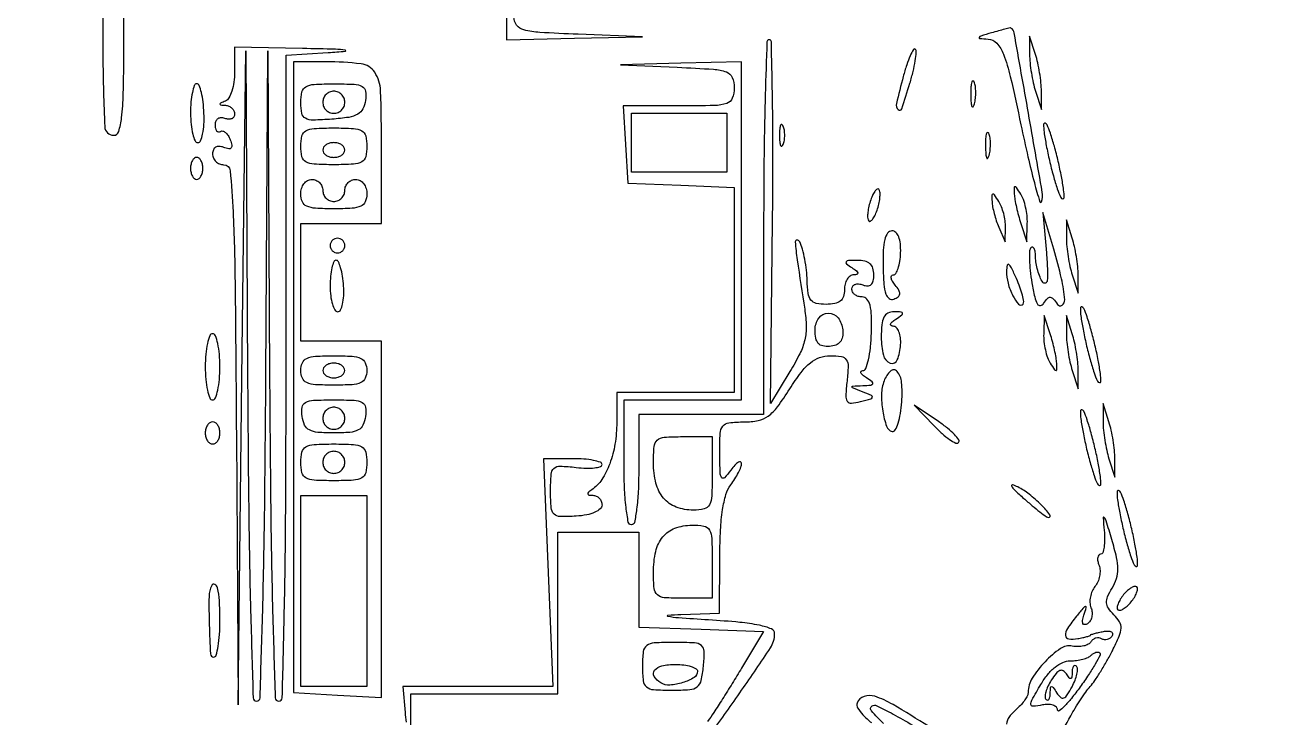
# Model space of a CAD drawing. Extents: x 23 to 255, y 40 to 184.
# Drawn here: x 74.74 to 89.27, y 145.74 to 153.72 of the extents above; entities that cross this region are included whole.
import ezdxf

# ---------------------------------------------------------------- set-up
doc = ezdxf.new("R2010")
doc.units = 0
doc.header["$MEASUREMENT"] = 0

msp = doc.modelspace()

# ---------------------------------------------------------------- linework, layer by layer
for points in [[(207.919475, 175.632891, 0.000007), (191.762556, 175.634099, 0.00002), (173.0434, 175.634494, 0.000013), (151.49745, 175.633531)], [(95.69618, 156.092772, 0.000016), (95.717608, 153.083264, 0.196413)], [(82.642145, 145.567505, 0.004829), (82.992865, 146.060793, 0.00647), (83.324905, 146.550892, 0.146669), (83.3733, 146.712324, 0.307293), (83.33604, 146.767225, 0.043301), (83.197996, 146.808677, 0.027988), (82.971147, 146.842776, 0.007746), (82.6119, 146.870763, -0.002259), (82.266083, 146.893889, -0.031536), (82.142408, 146.910605, -0.86291), (82.143093, 146.924164, -0.015114), (82.29465, 146.934213), (82.7388, 146.9502), (82.741491, 147.60585, -0.012169), (82.750042, 147.906458, -0.025201), (82.774224, 148.140007, -0.031981), (82.812884, 148.314943, -0.091786), (82.868391, 148.42572, 0.022398), (82.915933, 148.4948, 0.023749), (82.956113, 148.566551, 0.024227), (82.984587, 148.631253, 0.091785), (82.9926, 148.674539, 0.344492), (82.980469, 148.690057, 0.206301), (82.956113, 148.686048, 0.065258), (82.916223, 148.652424, 0.02314), (82.868391, 148.59492, -0.026668), (82.794219, 148.507018, -0.486527), (82.762544, 148.509846, -0.138153), (82.745375, 148.565041, -0.004881), (82.741491, 148.79025, -0.013536), (82.745968, 149.018801, -0.155476), (82.776845, 149.102058, -0.203741), (82.84674, 149.140715, -0.025809), (83.022632, 149.1498, 0.05125), (83.183718, 149.166355, 0.106161), (83.298812, 149.21725, 0.076994), (83.40502, 149.322648, 0.017967), (83.547103, 149.5305, -0.019577), (83.677544, 149.720011, -0.061006), (83.784531, 149.831713, -0.088743), (83.890539, 149.890741, -0.082951), (84.013008, 149.9112, -0.037005), (84.141465, 149.90168, -0.211072), (84.197953, 149.86595, -0.157674), (84.218804, 149.792891, -0.018747), (84.206484, 149.622719, 0.01384), (84.192461, 149.45225, 0.158601), (84.209562, 149.388011, 0.276504), (84.256222, 149.365097, 0.043216), (84.361667, 149.383132, 0.006133), (84.481838, 149.416137, 0.281118), (84.498452, 149.434245, 0.353721), (84.488155, 149.453753, 0.008036), (84.38397, 149.496467, -0.002553), (84.271422, 149.541175, -0.323276), (84.263792, 149.553285, -0.380191), (84.273125, 149.562538, -0.002912), (84.3885, 149.568149, 0.012419), (84.480462, 149.574376, 0.264887), (84.502016, 149.589452, 0.356269), (84.49657, 149.611524, 0.017666), (84.4308, 149.6574, -0.02858), (84.38734, 149.689146, -0.103604), (84.366028, 149.715701, -0.327469), (84.368791, 149.73249, -0.192167), (84.3885, 149.740709, 0.311022), (84.422259, 149.76473, 0.030407), (84.452277, 149.865882, 0.030043), (84.475442, 150.002784, 0.018789), (84.486813, 150.165004, 0.013835), (84.487786, 150.370232, 0.05557), (84.471054, 150.49439, 0.115546), (84.435951, 150.562638, 0.219862), (84.381063, 150.588, -0.076858), (84.335424, 150.595057, -0.089749), (84.296692, 150.61551, -0.100766), (84.2708, 150.645936, -0.126728), (84.2616, 150.681651, -0.158089), (84.271858, 150.713285, -0.151946), (84.298877, 150.733488, -0.112257), (84.339948, 150.738311, -0.06502), (84.3885, 150.726606, 0.086117), (84.444598, 150.71555, 0.195231), (84.484319, 150.730629, 0.155809), (84.508057, 150.772747, 0.051069), (84.5154, 150.844455, 0.075835), (84.503922, 150.919697, 0.139165), (84.470241, 150.971182, 0.125386), (84.41164, 151.000615, 0.055756), (84.32505, 151.009705, 0.011293), (84.22402, 151.006734, 0.220444), (84.197122, 150.992528, 0.409657), (84.199936, 150.970434, 0.023197), (84.2616, 150.9264, -0.021149), (84.314209, 150.889156, -0.167501), (84.330338, 150.864569, -0.405416), (84.321236, 150.848735, -0.066727), (84.28275, 150.843095, 0.156456), (84.242411, 150.829609, 0.095937), (84.208064, 150.792478, 0.078496), (84.184874, 150.737399, 0.060533), (84.177, 150.6726, -0.07578), (84.164939, 150.593477, -0.149477), (84.129413, 150.54147, -0.124434), (84.065562, 150.512407, -0.044917), (83.9655, 150.5034, -0.050391), (83.85225, 150.514843, -0.176876), (83.790812, 150.55264, -0.136751), (83.759123, 150.628152, -0.025978), (83.748054, 150.77835, 0.023569), (83.739951, 150.896017, 0.018581), (83.720483, 151.022236, 0.018946), (83.693538, 151.138316, 0.043422), (83.662545, 151.2225, 0.276573), (83.630667, 151.243918, 0.451213), (83.610277, 151.223099, 0.018634), (83.633192, 151.015595, 0.001363), (83.718972, 150.447907, -0.032316), (83.736462, 150.249865, -0.064012), (83.72006, 150.093282, -0.057389), (83.662927, 149.935235, -0.02155), (83.548914, 149.728807), (83.324747, 149.3613), (83.349023, 151.455217, 0.002839), (83.353773, 152.258123, 0.004736), (83.34753, 152.934027, 0.000902), (83.335427, 153.524082, 0.408003), (83.30985, 153.549067, 0.404331), (83.283975, 153.524, 0.000849), (83.265038, 152.915313, 0.004594), (83.25096, 152.218916, 0.002756), (83.2464, 151.3917), (83.2464, 149.2344), (82.5273, 149.2344), (81.8082, 149.2344), (81.8082, 148.5999, -0.011522), (81.802394, 148.348001, -0.02162), (81.78423, 148.145175, -0.018508), (81.758272, 147.993559, -0.354925), (81.7236, 147.9654, -0.362465), (81.688284, 147.994874, -0.015687), (81.662638, 148.166325, -0.019442), (81.644692, 148.39526, -0.009838), (81.639, 148.6845), (81.639, 149.4036), (82.3158, 149.4036), (82.9926, 149.4036), (82.9926, 151.3494), (82.9926, 153.2952), (82.29465, 153.278175), (81.5967, 153.261149), (82.25235, 153.232316, -0.005196), (82.668701, 153.209669, -0.070572), (82.81723, 153.178687, -0.210367), (82.884111, 153.114961, -0.099039), (82.908, 152.995541, -0.092868), (82.885584, 152.875895, -0.225127), (82.821864, 152.815633, -0.073811), (82.680118, 152.791697, -0.004984), (82.269079, 152.7876), (81.630158, 152.7876), (81.655729, 152.34345), (81.6813, 151.8993), (82.29465, 151.874444), (82.908, 151.849587), (82.908, 150.668894), (82.908, 149.4882), (82.2312, 149.4882), (81.5544, 149.4882), (81.5544, 149.144238, -0.040109), (81.534396, 148.895268, -0.048719), (81.474764, 148.66902, -0.055195), (81.383024, 148.486318, -0.101962), (81.266785, 148.368545, 0.027467), (81.227983, 148.339435, 0.273864), (81.221522, 148.321028, 0.317569), (81.23463, 148.3086, 0.032898), (81.27945, 148.305095, -0.102413), (81.319805, 148.296225, -0.097483), (81.354136, 148.271983, -0.09582), (81.377146, 148.236129, -0.09516), (81.3852, 148.194191, -0.215616), (81.364589, 148.148618, -0.077381), (81.303067, 148.109454, -0.055573), (81.208771, 148.080141, -0.03079), (81.0891, 148.064641, -0.020026), (80.904448, 148.059617, -0.192008), (80.833113, 148.089127, -0.183735), (80.799959, 148.160338, -0.018082), (80.793, 148.352706, -0.016826), (80.799554, 148.547418, -0.191768), (80.832109, 148.615464, -0.19963), (80.901834, 148.641039, -0.018424), (81.0891, 148.626143, 0.021273), (81.202614, 148.617765, 0.035585), (81.298221, 148.621591, 0.041434), (81.367003, 148.635102, 0.335283), (81.3852, 148.659188, 0.322086), (81.366259, 148.685541, 0.03161), (81.286217, 148.706939, 0.030625), (81.177398, 148.721918, 0.018892), (81.048237, 148.7268), (80.711274, 148.7268), (80.765382, 147.4155), (80.81949, 146.1042), (79.955138, 146.1042), (79.090786, 146.1042), (79.117043, 145.806332, 0.016485), (79.130724, 145.693717, 0.029559)], [(86.605209, 145.459973, 0.015896), (86.782295, 145.765611, -0.01315), (86.833902, 145.855819, -0.009932), (86.895099, 145.952182, -0.01006), (86.956248, 146.040463, -0.022831), (87.006756, 146.104011, 0.030514), (87.059133, 146.17203, 0.010151), (87.127546, 146.277624, 0.010062), (87.198774, 146.397954, 0.011291), (87.262309, 146.516567, 0.014924), (87.341044, 146.684099, 0.092859), (87.362056, 146.776204, 0.148587), (87.343079, 146.848738, 0.058687), (87.278509, 146.930548, -0.045691), (87.216024, 147.005631, -0.135896), (87.194362, 147.068334, -0.121047), (87.206876, 147.137717, -0.032728), (87.259317, 147.237281, 0.060347), (87.309302, 147.346364, 0.079267), (87.325747, 147.454495, 0.05511), (87.309766, 147.59001, 0.015497), (87.255248, 147.7962, 0.002136), (87.190199, 148.011234, 0.098865), (87.168467, 148.051479, 0.727423), (87.156025, 148.046521, 0.006771), (87.167576, 147.90195, -0.022929), (87.172578, 147.796556, -0.037928), (87.165973, 147.707767, -0.045432), (87.15041, 147.644409, -0.320087), (87.126003, 147.627, 0.230215), (87.104484, 147.616537, 0.131899), (87.092903, 147.589407, 0.08243), (87.093869, 147.548069, 0.044672), (87.10782, 147.499023, -0.082778), (87.119545, 147.441546, -0.05624), (87.114443, 147.374828, -0.05522), (87.094297, 147.30947, -0.070967), (87.061405, 147.255946, 0.071509), (87.028544, 147.202341, 0.055299), (87.00849, 147.136743, 0.056222), (87.003526, 147.069675, 0.082174), (87.015408, 147.01178, -0.07094), (87.027633, 146.95831, -0.074175), (87.024126, 146.904398, -0.081616), (87.00594, 146.85832, -0.120184), (86.975537, 146.827463, -0.112427), (86.942426, 146.816135, -0.330264), (86.922875, 146.827649, -0.147095), (86.919004, 146.863183, -0.030726), (86.934375, 146.924656, 0.007897), (86.961335, 147.01478, 0.540611), (86.952572, 147.024845, 0.186397), (86.931766, 147.013334, 0.003302), (86.848806, 146.91288, 0.022901), (86.744176, 146.771736, 0.163256), (86.721925, 146.690851, 0.365744), (86.759377, 146.651168, 0.075697), (86.86305, 146.655113, 0.007903), (86.919808, 146.666911, 0.012803), (86.96761, 146.678932, 0.006487), (87.006639, 146.690364, 0.329416), (87.0111, 146.6964, -0.329544), (87.015563, 146.702437, -0.006455), (87.054708, 146.713886, -0.01277), (87.102641, 146.725925, -0.007882), (87.159553, 146.737746, -0.043885), (87.213245, 146.743205, -0.120288), (87.250137, 146.734729, -0.240127), (87.264831, 146.714753, -0.181055), (87.259457, 146.687593, -0.091677), (87.235379, 146.661032, -0.095907), (87.203753, 146.645351, -0.099472), (87.169536, 146.642925, -0.106922), (87.138, 146.6541, 0.110012), (87.106357, 146.665095, 0.099901), (87.071843, 146.662195, 0.095025), (87.039765, 146.6458, 0.089051), (87.015167, 146.61838, -0.137599), (86.984035, 146.58974, -0.061785), (86.931322, 146.570686, -0.054459), (86.866815, 146.563259, -0.049057), (86.799845, 146.569453, 0.202045), (86.663428, 146.540595, 0.050261), (86.486311, 146.389088, 0.050628), (86.338322, 146.19902, 0.141022), (86.292, 146.038049, -0.110568), (86.28329, 145.999143, -0.038552), (86.254723, 145.948965, -0.036036), (86.21366, 145.896778, -0.034858), (86.1651, 145.8504, 0.057619), (86.076128, 145.757343, 0.136171), (86.041093, 145.668902, 0.432167)], [(79.1856, 145.5966), (79.1856, 145.8081), (79.1856, 146.0196), (80.0316, 146.0196), (80.8776, 146.0196), (80.8776, 146.9502), (80.8776, 147.8808), (81.3429, 147.8808), (81.8082, 147.8808), (81.8082, 147.334194), (81.8082, 146.787587), (82.525724, 146.763144), (83.243247, 146.7387), (82.991231, 146.3157, -0.003683), (82.884665, 146.139792, -0.003419), (82.772876, 145.961041, -0.003409), (82.671271, 145.803404, -0.011491), (82.601789, 145.70235, 0.023851)], [(85.145457, 145.646025, 0.00764), (84.736201, 145.896152, 0.054698), (84.525237, 145.991384, 0.16422), (84.40243, 145.990059, 0.220488), (84.323621, 145.913585, 0.235607), (84.328861, 145.859371, 0.04527), (84.390397, 145.778361, 0.039578), (84.486505, 145.688542, 0.027239)], [(84.627357, 145.67999, -0.028494), (84.487732, 145.822625, -0.463162), (84.496546, 145.881048, -0.257832), (84.547799, 145.883556, -0.008492), (84.736572, 145.78701, -0.01427), (84.960843, 145.659113, -0.009213)]]:
    msp.add_lwpolyline(points, format="xyb")
for points in [[(80.738683, 154.668069, 0.066459), (80.572831, 154.493333, 0.040406), (80.424751, 154.249533, 0.040666), (80.319607, 153.989147, 0.075767), (80.2854, 153.764701), (80.2854, 153.549), (81.06795, 153.566397), (81.8505, 153.583793), (81.11025, 153.61199, -0.005025), (80.668156, 153.633282, -0.050936), (80.486693, 153.662558, -0.159923), (80.402525, 153.717571, -0.170301), (80.37, 153.810295, -0.085726), (80.405261, 154.014441, -0.046905), (80.512777, 154.245324, -0.045082), (80.669585, 154.465132, -0.055097), (80.854081, 154.637338, 0.016378), (80.938608, 154.704806, 0.039398), (80.995212, 154.76138, 0.096827), (81.015726, 154.797724, 0.508643), (81.0045, 154.813439, 0.104113), (80.960388, 154.804587, 0.023737), (80.891519, 154.771066, 0.023567), (80.814269, 154.723961, 0.021017)], [(75.742872, 154.32818, 0.249882), (75.643683, 154.15282, 0.008894), (75.637884, 153.35229, 0.007888), (75.659043, 152.548568, 0.401937), (75.762684, 152.4492, 0.331119), (75.820297, 152.492051, 0.043036), (75.853578, 152.651517, 0.024254), (75.873332, 152.928351, 0.004886), (75.879734, 153.4221, 0.001875), (75.879526, 153.79507, 0.003133), (75.876209, 154.10883, 0.000397), (75.871314, 154.386408, 0.428346), (75.863371, 154.393705, 0.101142), (75.851254, 154.390377, 0.007105), (75.819943, 154.373922, 0.009825), (75.782989, 154.352877, 0.007236)], [(85.869, 153.628251, 0.003843), (85.747197, 153.591303, 0.194713), (85.728294, 153.575803, 0.542603), (85.734845, 153.563666, 0.008208), (85.83037, 153.557433, -0.201317), (85.931195, 153.509217, -0.090656), (86.00888, 153.381535, -0.035165), (86.086691, 153.125901, -0.004582), (86.208818, 152.569343, 0.004713), (86.289957, 152.200037, 0.008999), (86.36326, 151.905219, 0.006493), (86.42545, 151.684533, 0.733787), (86.445895, 151.684185, 0.123814), (86.454185, 151.793955, 0.000904), (86.295504, 152.703061, 0.000569), (86.130996, 153.629427, 0.22085), (86.093236, 153.683268, 0.190848), (86.083124, 153.684768, 0.002685), (86.022113, 153.670146, 0.007035), (85.950985, 153.65163, 0.004522)], [(86.308866, 153.3798, 0.025208), (86.313723, 153.283521, 0.014493), (86.328763, 153.1683, 0.014456), (86.350635, 153.053135, 0.023338), (86.3766, 152.9568), (86.444334, 152.7453), (86.444334, 152.9568, 0.025208), (86.439477, 153.053079, 0.014493), (86.424437, 153.1683, 0.014456), (86.402565, 153.283465, 0.023338), (86.3766, 153.3798), (86.308866, 153.5913)], [(77.1552, 153.17535, -0.034139), (77.147422, 153.061573, -0.043052), (77.124136, 152.958674, -0.048881), (77.090165, 152.879713, -0.172505), (77.04945, 152.843629, 0.009076), (76.99363, 152.819918, 0.295955), (76.986, 152.808156, 0.382689), (76.994173, 152.799042, 0.011437), (77.04945, 152.794279, -0.085831), (77.089836, 152.784639, -0.088617), (77.124136, 152.762052, -0.09357), (77.147122, 152.730198, -0.110066), (77.1552, 152.693949, -0.137328), (77.146198, 152.661793, -0.152403), (77.122065, 152.640523, -0.122859), (77.085518, 152.634044, -0.074479), (77.0424, 152.643583, 0.095117), (76.999367, 152.651269, 0.139417), (76.962735, 152.640339, 0.145446), (76.938362, 152.612263, 0.106916), (76.9296, 152.571756, 0.053446), (76.934037, 152.530364, 0.115842), (76.947705, 152.501647, 0.188255), (76.967903, 152.489982, 0.178141), (76.991235, 152.494736, -0.210782), (77.018798, 152.498566, -0.108527), (77.050077, 152.481737, -0.076317), (77.080524, 152.446217, -0.047512), (77.104995, 152.396995, -0.038462), (77.123391, 152.335238, -0.236845), (77.11535, 152.30407, -0.264843), (77.086655, 152.294068, -0.046034), (77.029259, 152.310225, 0.073739), (76.976623, 152.321951, 0.152038), (76.935963, 152.31244, 0.167612), (76.91041, 152.282537, 0.09402), (76.9014, 152.235045, 0.10122), (76.911098, 152.187632, 0.098432), (76.938677, 152.147297, 0.097416), (76.979866, 152.120275, 0.096899), (77.0283, 152.1108, -0.387743), (77.103678, 152.042002, -0.011014), (77.136512, 151.56817, -0.009081), (77.159869, 150.762929, -0.001115), (77.175027, 149.00175), (77.194854, 145.8927), (77.2398, 149.6574), (77.284746, 153.4221), (77.304573, 149.67855, 0.001572), (77.31814, 148.071291, 0.004017), (77.340988, 146.906884, 0.000854), (77.3684, 145.973505, 0.405143), (77.40812, 145.935, 0.404905), (77.44784, 145.973474, 0.000851), (77.476046, 146.907668, 0.004014), (77.499873, 148.072391, 0.001575), (77.514773, 149.67855), (77.537706, 153.4221), (77.557953, 149.67855, 0.001552), (77.571751, 148.057536, 0.004096), (77.594739, 146.897099, 0.000909), (77.622263, 145.974274, 0.404978), (77.6628, 145.935, 0.406469), (77.70332, 145.974459, 0.000941), (77.725769, 146.885695, 0.004144), (77.742409, 148.036241, 0.001543), (77.7474, 149.653178), (77.7474, 153.371356), (78.23385, 153.401882, 0.00778), (78.429562, 153.417223, 0.882374), (78.42993, 153.429082, 0.032293), (78.316393, 153.439475, 0.001569), (77.93775, 153.448403), (77.1552, 153.4644)], [(84.8538, 153.126, 0.007469), (84.774872, 152.814418, 0.26029), (84.794712, 152.7444, 0.556802), (84.837094, 152.754355, 0.008225), (84.930709, 153.049091, 0.013664), (84.967468, 153.185204, 0.020045), (84.991657, 153.306803, 0.016001), (85.004036, 153.405892, 0.22301), (84.992124, 153.438876, 0.492921), (84.970244, 153.436003, 0.02702), (84.933917, 153.364543, 0.024955), (84.893563, 153.259369, 0.01336)], [(77.832, 149.664914), (77.832, 146.034629), (78.339754, 146.005964), (78.847508, 145.9773), (78.847354, 148.02885), (78.8472, 150.0804), (78.3819, 150.0804), (77.9166, 150.0804), (77.9166, 150.7572), (77.9166, 151.434), (78.3819, 151.434), (78.8472, 151.434), (78.8472, 152.313249, 0.008974), (78.835554, 152.962069, 0.136522), (78.768216, 153.174284, 0.22266), (78.610704, 153.271724, 0.028964), (78.205781, 153.2952), (77.832, 153.2952)], [(76.6476, 152.703, 0.023426), (76.653679, 152.573312, 0.037417), (76.672272, 152.464005, 0.043381), (76.699069, 152.385771, 0.296806), (76.731591, 152.3646, 0.305516), (76.76326, 152.385943, 0.044707), (76.787015, 152.464005, 0.03792), (76.801331, 152.573301, 0.023406), (76.802322, 152.703, 0.019646), (76.792126, 152.8327, 0.031397), (76.77218, 152.941995, 0.032717), (76.746634, 153.022106, 0.308429), (76.718331, 153.0414, 0.317588), (76.690798, 153.02195, 0.033686), (76.668377, 152.941995, 0.031838), (76.652709, 152.832708, 0.019688)], [(78.662734, 152.85105, -0.082798), (78.631528, 152.752374, -0.148332), (78.5731, 152.691638, -0.090757), (78.468812, 152.656007, -0.018998), (78.27615, 152.634686, -0.012405), (78.057484, 152.624309, -0.12807), (77.970354, 152.644908, -0.226224), (77.928666, 152.701023, -0.048534), (77.9166, 152.825036, -0.055845), (77.930375, 152.947986, -0.212464), (77.975539, 153.008413, -0.115853), (78.070636, 153.035714, -0.012224), (78.303184, 153.0414, -0.011084), (78.532494, 153.036316, -0.111095), (78.624395, 153.011315, -0.240288), (78.662758, 152.95669, -0.070544)], [(78.1704, 152.8299, 0.099038), (78.180088, 152.78147, 0.097945), (78.207677, 152.740277, 0.097945), (78.24887, 152.712688, 0.099038), (78.2973, 152.703, 0.099038), (78.34573, 152.712688, 0.097945), (78.386923, 152.740277, 0.097945), (78.414512, 152.78147, 0.099038), (78.4242, 152.8299, 0.099038), (78.414512, 152.87833, 0.097945), (78.386923, 152.919523, 0.097945), (78.34573, 152.947112, 0.099038), (78.2973, 152.9568, 0.099038), (78.24887, 152.947112, 0.097945), (78.207677, 152.919523, 0.097945), (78.180088, 152.87833, 0.099038)], [(85.631693, 152.9145, 0.012823), (85.635128, 152.82413, 0.080377), (85.645363, 152.779216, 0.597527), (85.658909, 152.777732, 0.087174), (85.673827, 152.81036, 0.037336), (85.685663, 152.875299, 0.029507), (85.688994, 152.946649, 0.030339), (85.684099, 153.013574, 0.06278), (85.670692, 153.06416, 0.31318), (85.655565, 153.074056, 0.333666), (85.641856, 153.063155, 0.052471), (85.633195, 153.005878, 0.014395)], [(78.678, 152.3223, -0.058662), (78.663989, 152.203288, -0.210352), (78.61878, 152.1437, -0.114574), (78.524018, 152.116559, -0.012699), (78.2973, 152.1108, -0.012699), (78.070582, 152.116559, -0.114574), (77.97582, 152.1437, -0.210352), (77.930611, 152.203288, -0.058662), (77.9166, 152.3223, -0.058662), (77.930611, 152.441312, -0.210352), (77.97582, 152.5009, -0.114574), (78.070582, 152.528041, -0.012699), (78.2973, 152.5338, -0.012699), (78.524018, 152.528041, -0.114574), (78.61878, 152.5009, -0.210352), (78.663989, 152.441312, -0.058662)], [(83.428958, 152.4492, 0.017491), (83.431597, 152.373784, 0.078554), (83.441493, 152.330892, 0.447206), (83.455785, 152.325736, 0.174857), (83.471629, 152.34345, 0.057986), (83.484855, 152.391673, 0.037979), (83.489231, 152.4492, 0.037979), (83.484855, 152.506727, 0.057986), (83.471629, 152.55495, 0.174857), (83.455785, 152.572664, 0.447206), (83.441493, 152.567508, 0.078554), (83.431597, 152.524616, 0.017491)], [(86.470397, 152.5761, 0.044874), (86.47542, 152.484247, 0.010554), (86.500782, 152.332346, 0.010788), (86.537546, 152.158255, 0.010425), (86.582167, 151.9839, 0.010506), (86.627996, 151.831661, 0.034987), (86.667038, 151.734859, 0.2376), (86.689959, 151.7174, 0.458662), (86.705803, 151.7301, 0.044874), (86.70078, 151.821953, 0.010554), (86.675418, 151.973854, 0.010788), (86.638654, 152.147945, 0.010425), (86.594033, 152.3223, 0.010506), (86.548204, 152.474539, 0.034987), (86.509162, 152.571341, 0.2376), (86.486241, 152.5888, 0.458662)], [(85.800893, 152.3223, 0.012823), (85.804328, 152.23193, 0.080377), (85.814563, 152.187016, 0.597527), (85.828109, 152.185532, 0.087174), (85.843027, 152.21816, 0.037336), (85.854863, 152.283099, 0.029507), (85.858194, 152.354449, 0.030339), (85.853299, 152.421374, 0.06278), (85.839892, 152.47196, 0.31318), (85.824765, 152.481856, 0.333666), (85.811056, 152.470955, 0.052471), (85.802395, 152.413678, 0.014395)], [(78.1704, 152.28, 0.148195), (78.180177, 152.247737, 0.098894), (78.207677, 152.220251, 0.082425), (78.248786, 152.201719, 0.064853), (78.2973, 152.1954, 0.064853), (78.345814, 152.201719, 0.082425), (78.386923, 152.220251, 0.098894), (78.414423, 152.247737, 0.148195), (78.4242, 152.28, 0.148195), (78.414423, 152.312263, 0.098894), (78.386923, 152.339749, 0.082425), (78.345814, 152.358281, 0.064853), (78.2973, 152.3646, 0.064853), (78.248786, 152.358281, 0.082425), (78.207677, 152.339749, 0.098894), (78.180177, 152.312263, 0.148195)], [(76.6476, 152.0685, 0.053595), (76.652819, 152.019951, 0.073362), (76.668309, 151.978877, 0.093122), (76.691198, 151.951303, 0.17482), (76.7181, 151.9416, 0.17482), (76.745002, 151.951303, 0.093122), (76.767891, 151.978877, 0.073362), (76.783381, 152.019951, 0.053595), (76.7886, 152.0685, 0.053595), (76.783381, 152.117049, 0.073362), (76.767891, 152.158123, 0.093122), (76.745002, 152.185697, 0.17482), (76.7181, 152.1954, 0.17482), (76.691198, 152.185697, 0.093122), (76.668309, 152.158123, 0.073362), (76.652819, 152.117049, 0.053595)], [(78.1704, 151.8147, 0.099038), (78.180088, 151.76627, 0.097945), (78.207677, 151.725077, 0.097945), (78.24887, 151.697488, 0.099038), (78.2973, 151.6878, 0.099038), (78.34573, 151.697488, 0.097945), (78.386923, 151.725077, 0.097945), (78.414512, 151.76627, 0.099038), (78.4242, 151.8147, -0.099038), (78.433888, 151.86313, -0.097945), (78.461477, 151.904323, -0.097945), (78.50267, 151.931912, -0.099038), (78.5511, 151.9416, -0.130775), (78.599809, 151.928639, -0.10214), (78.640988, 151.89225, -0.08892), (78.668536, 151.837492, -0.072314), (78.678, 151.7724, -0.102588), (78.659834, 151.684795, -0.188085), (78.609263, 151.63375, -0.090841), (78.507058, 151.609059, -0.013964), (78.2973, 151.6032, -0.013964), (78.087542, 151.609059, -0.090841), (77.985338, 151.63375, -0.188085), (77.934766, 151.684795, -0.102588), (77.9166, 151.7724, -0.072314), (77.926064, 151.837492, -0.08892), (77.953612, 151.89225, -0.10214), (77.994791, 151.928639, -0.130775), (78.0435, 151.9416, -0.099038), (78.09193, 151.931912, -0.097945), (78.133123, 151.904323, -0.097945), (78.160712, 151.86313, -0.099038)], [(84.4731, 151.6878, 0.02589), (84.454088, 151.615035, 0.033766), (84.44474, 151.546871, 0.03586), (84.444902, 151.491348, 0.179595), (84.457651, 151.463549, 0.359517), (84.478261, 151.461582, 0.088737), (84.504489, 151.487123, 0.052153), (84.53253, 151.536388, 0.026483), (84.5577, 151.6032, 0.02589), (84.576712, 151.675965, 0.033766), (84.58606, 151.744129, 0.03586), (84.585898, 151.799652, 0.179595), (84.573149, 151.827451, 0.359517), (84.552539, 151.829418, 0.088737), (84.526311, 151.803877, 0.052153), (84.49827, 151.754612, 0.026483)], [(86.132528, 151.7724, 0.029653), (86.139856, 151.709225, 0.010746), (86.157466, 151.620649, 0.010613), (86.180944, 151.524279, 0.012436), (86.2074, 151.434), (86.275134, 151.2225), (86.282272, 151.434, 0.035077), (86.278985, 151.524282, 0.027814), (86.263222, 151.620649, 0.028575), (86.238381, 151.708732, 0.060504), (86.2074, 151.7724, 0.006113), (86.157196, 151.848041, 0.248061), (86.140249, 151.857, 0.41847), (86.129908, 151.846508, 0.01042)], [(85.876242, 151.6878, 0.038039), (85.883094, 151.62724, 0.016709), (85.900884, 151.548474, 0.016424), (85.925418, 151.465774, 0.021159), (85.9536, 151.3917), (86.026308, 151.2225), (86.030958, 151.3917, 0.04208), (86.02676, 151.465761, 0.028709), (86.010153, 151.548474, 0.029001), (85.984706, 151.626961, 0.050598), (85.9536, 151.6878, 0.006504), (85.903471, 151.763199, 0.247646), (85.886034, 151.7724, 0.411928), (85.875178, 151.761628, 0.011111)], [(86.501639, 151.0956, -0.008442), (86.515756, 150.889937, -0.043303), (86.511768, 150.775734, -0.274813), (86.490031, 150.747601, -0.358937), (86.460335, 150.7572, -0.045884), (86.429135, 150.81754, -0.026925), (86.402647, 150.894455, -0.026761), (86.384291, 150.974903, -0.040729), (86.377895, 151.04625, 0.029909), (86.373899, 151.105116, 0.077385), (86.362088, 151.145876, 0.194305), (86.345043, 151.161768, 0.296244), (86.325901, 151.157701, 0.186079), (86.30908, 151.119774, 0.018109), (86.307722, 151.01756, 0.021018), (86.315918, 150.891564, 0.015096), (86.335209, 150.751819, 0.013167), (86.367072, 150.58939, 0.0742), (86.398795, 150.507151, 0.304304), (86.433208, 150.489942, 0.22132), (86.470508, 150.513468, -0.036636), (86.5142, 150.571458, -0.232893), (86.547282, 150.585221, -0.205808), (86.581157, 150.568041, -0.028658), (86.629105, 150.5034, 0.425258), (86.682421, 150.493383, 0.260397), (86.712502, 150.556808, 0.040761), (86.676391, 150.798845, 0.014421), (86.586767, 151.1379), (86.461798, 151.5609)], [(86.731866, 151.2648, 0.025208), (86.736723, 151.168521, 0.014493), (86.751763, 151.0533, 0.014456), (86.773635, 150.938135, 0.023338), (86.7996, 150.8418), (86.867334, 150.6303), (86.867334, 150.8418, 0.025208), (86.862477, 150.938079, 0.014493), (86.847437, 151.0533, 0.014456), (86.825565, 151.168465, 0.023338), (86.7996, 151.2648), (86.731866, 151.4763)], [(78.255, 151.1802, 0.099038), (78.261459, 151.147913, 0.097945), (78.279851, 151.120451, 0.097945), (78.307313, 151.102059, 0.099038), (78.3396, 151.0956, 0.099038), (78.371887, 151.102059, 0.097945), (78.399349, 151.120451, 0.097945), (78.417741, 151.147913, 0.099038), (78.4242, 151.1802, 0.099038), (78.417741, 151.212487, 0.097945), (78.399349, 151.239949, 0.097945), (78.371887, 151.258341, 0.099038), (78.3396, 151.2648, 0.099038), (78.307313, 151.258341, 0.097945), (78.279851, 151.239949, 0.097945), (78.261459, 151.212487, 0.099038)], [(84.621889, 150.934969, 0.012931), (84.631432, 150.733863, 0.061574), (84.653834, 150.621191, 0.161867), (84.691501, 150.570623, 0.248971), (84.744471, 150.564149, 0.065663), (84.794626, 150.591389, 0.213031), (84.81308, 150.623447, 0.163727), (84.803723, 150.664894, 0.036546), (84.761, 150.72478, -0.036362), (84.728895, 150.769748, -0.089765), (84.714355, 150.807425, -0.195838), (84.719144, 150.831348, -0.251743), (84.738588, 150.8418, 0.265632), (84.768086, 150.858661, 0.05225), (84.794395, 150.916354, 0.042903), (84.814263, 150.998362, 0.02778), (84.823665, 151.0956, 0.033551), (84.82088, 151.201727, 0.070768), (84.801772, 151.281675, 0.108084), (84.768426, 151.331344, 0.193415), (84.723496, 151.3494, 0.245649), (84.674381, 151.32372, 0.091971), (84.641418, 151.250666, 0.050007), (84.623699, 151.125378, 0.015532)], [(78.255, 150.7149, 0.027888), (78.261333, 150.601447, 0.043786), (78.28063, 150.505779, 0.054357), (78.308625, 150.43866, 0.273269), (78.34225, 150.4188, 0.286821), (78.374484, 150.438948, 0.05756), (78.398013, 150.505779, 0.044924), (78.410881, 150.601429, 0.027804), (78.409559, 150.7149, 0.021309), (78.397043, 150.828373, 0.033535), (78.375703, 150.924021, 0.036184), (78.349644, 150.993487, 0.292858), (78.322309, 151.011, 0.307807), (78.296177, 150.993229, 0.038234), (78.274772, 150.924021, 0.034466), (78.259867, 150.828387, 0.021431)], [(86.043311, 150.8841, 0.069269), (86.060387, 150.746451, 0.050871), (86.11512, 150.602524, 0.067249), (86.181419, 150.505478, 0.449182), (86.233099, 150.50585, 0.226388), (86.24112, 150.534391, 0.020643), (86.225116, 150.608548, 0.023518), (86.196935, 150.699369, 0.016168), (86.156915, 150.7995, 0.008019), (86.09942, 150.92533, 0.122118), (86.069248, 150.962061, 0.558367), (86.049967, 150.954396, 0.039777)], [(84.157509, 150.208403, -0.063948), (84.153909, 150.128726, -0.126549), (84.12801, 150.071444, -0.132409), (84.078671, 150.035385, -0.073294), (84.005377, 150.018879, -0.072128), (83.927061, 150.024277, -0.159695), (83.875978, 150.054176, -0.135605), (83.847406, 150.112582, -0.046385), (83.8386, 150.2073, -0.153682), (83.882227, 150.345887, -0.244023), (83.990009, 150.402294, -0.231506), (84.103014, 150.347492, -0.146456)], [(84.6, 150.1227, 0.060025), (84.624642, 149.918177, 0.247278), (84.704641, 149.827814, 0.411167), (84.785704, 149.863905, 0.078687), (84.8237, 150.03816, 0.043829), (84.821271, 150.119204, 0.065327), (84.803882, 150.18787, 0.087406), (84.775153, 150.234428, 0.210576), (84.7391, 150.250895, -0.142194), (84.713797, 150.258608, -0.347883), (84.708012, 150.275901, -0.130766), (84.726428, 150.302431, -0.032568), (84.7692, 150.3342, 0.011213), (84.839453, 150.381867, 0.309569), (84.846739, 150.401719, 0.327416), (84.830866, 150.414802, 0.011938), (84.74805, 150.417505, 0.118968), (84.677535, 150.401137, 0.161507), (84.631632, 150.355258, 0.093129), (84.606882, 150.269082, 0.023494)], [(86.470928, 150.165, 0.035077), (86.474215, 150.074718, 0.027814), (86.489978, 149.978351, 0.028575), (86.514819, 149.890268, 0.060504), (86.5458, 149.8266, 0.006113), (86.596004, 149.750959, 0.248061), (86.612951, 149.742, 0.41847), (86.623292, 149.752492, 0.01042), (86.620672, 149.8266, 0.029653), (86.613344, 149.889775, 0.010746), (86.595734, 149.978351, 0.010613), (86.572256, 150.074721, 0.012436), (86.5458, 150.165), (86.478066, 150.3765)], [(86.731866, 150.165, 0.025208), (86.736723, 150.068721, 0.014493), (86.751763, 149.9535, 0.014456), (86.773635, 149.838335, 0.023338), (86.7996, 149.742), (86.867334, 149.5305), (86.867334, 149.742, 0.025208), (86.862477, 149.838279, 0.014493), (86.847437, 149.9535, 0.014456), (86.825565, 150.068665, 0.023338), (86.7996, 150.165), (86.731866, 150.3765)], [(86.893397, 150.4611, 0.044874), (86.89842, 150.369247, 0.010554), (86.923782, 150.217346, 0.010788), (86.960546, 150.043255, 0.010425), (87.005167, 149.8689, 0.010506), (87.050996, 149.716661, 0.034987), (87.090038, 149.619859, 0.2376), (87.112959, 149.6024, 0.458662), (87.128803, 149.6151, 0.044874), (87.12378, 149.706953, 0.010554), (87.098418, 149.858854, 0.010788), (87.061654, 150.032945, 0.010425), (87.017033, 150.2073, 0.010506), (86.971204, 150.359539, 0.034987), (86.932162, 150.456341, 0.2376), (86.909241, 150.4738, 0.458662)], [(76.8168, 149.7843, 0.020945), (76.822915, 149.638386, 0.033738), (76.841651, 149.515431, 0.036969), (76.868532, 149.426191, 0.31052), (76.9014, 149.4036, 0.31052), (76.934268, 149.426191, 0.036969), (76.961149, 149.515431, 0.033738), (76.979885, 149.638386, 0.020945), (76.986, 149.7843, 0.020945), (76.979885, 149.930214, 0.033738), (76.961149, 150.053169, 0.036969), (76.934268, 150.142409, 0.31052), (76.9014, 150.165, 0.31052), (76.868532, 150.142409, 0.036969), (76.841651, 150.053169, 0.033738), (76.822915, 149.930214, 0.020945)], [(78.678, 149.742, -0.102588), (78.659834, 149.654395, -0.188085), (78.609263, 149.60335, -0.090841), (78.507058, 149.578659, -0.013964), (78.2973, 149.5728, -0.013964), (78.087542, 149.578659, -0.090841), (77.985338, 149.60335, -0.188085), (77.934766, 149.654395, -0.102588), (77.9166, 149.742, -0.102588), (77.934766, 149.829605, -0.188085), (77.985338, 149.88065, -0.090841), (78.087542, 149.905341, -0.013964), (78.2973, 149.9112, -0.013964), (78.507058, 149.905341, -0.090841), (78.609263, 149.88065, -0.188085), (78.659834, 149.829605, -0.102588)], [(78.1704, 149.742, 0.148195), (78.180177, 149.709737, 0.098894), (78.207677, 149.682251, 0.082425), (78.248786, 149.663719, 0.064853), (78.2973, 149.6574, 0.064853), (78.345814, 149.663719, 0.082425), (78.386923, 149.682251, 0.098894), (78.414423, 149.709737, 0.148195), (78.4242, 149.742, 0.148195), (78.414423, 149.774263, 0.098894), (78.386923, 149.801749, 0.082425), (78.345814, 149.820281, 0.064853), (78.2973, 149.8266, 0.064853), (78.248786, 149.820281, 0.082425), (78.207677, 149.801749, 0.098894), (78.180177, 149.774263, 0.148195)], [(84.633336, 149.622246, 0.087854), (84.603938, 149.470327, 0.04393), (84.618046, 149.27448, 0.041654), (84.661251, 149.100174, 0.263093), (84.7269, 149.04142, 0.333684), (84.761277, 149.057128, 0.046132), (84.79429, 149.133958, 0.037897), (84.821445, 149.245944, 0.02248), (84.837514, 149.38245, 0.040546), (84.835551, 149.605043, 0.155095), (84.782505, 149.73135, 0.432014), (84.708175, 149.735059, 0.110105)], [(78.662734, 149.21325, -0.074836), (78.633089, 149.114078, -0.164128), (78.57888, 149.057637, -0.101285), (78.482046, 149.029966, -0.019116), (78.2973, 149.0229, -0.019116), (78.112554, 149.029966, -0.101285), (78.01572, 149.057637, -0.164128), (77.961511, 149.114078, -0.074836), (77.931866, 149.21325, -0.071445), (77.932032, 149.318989, -0.241106), (77.970839, 149.373649, -0.10971), (78.06388, 149.398566, -0.010782), (78.2973, 149.4036, -0.010782), (78.53072, 149.398566, -0.10971), (78.623761, 149.373649, -0.241106), (78.662568, 149.318989, -0.071445)], [(85.210786, 149.103536, 0.019892), (85.302572, 149.014802, 0.032378), (85.387894, 148.948036, 0.034772), (85.457901, 148.907042, 0.321878), (85.490607, 148.912407, 0.364401), (85.493269, 148.943103, 0.037551), (85.443535, 149.003676, 0.033019), (85.36424, 149.076409, 0.019251), (85.260521, 149.153271), (84.9807, 149.3444)], [(87.154866, 149.1498, 0.025208), (87.159723, 149.053521, 0.014493), (87.174763, 148.9383, 0.014456), (87.196635, 148.823135, 0.023338), (87.2226, 148.7268), (87.290334, 148.5153), (87.290334, 148.7268, 0.025208), (87.285477, 148.823079, 0.014493), (87.270437, 148.9383, 0.014456), (87.248565, 149.053465, 0.023338), (87.2226, 149.1498), (87.154866, 149.3613)], [(78.1704, 149.1921, 0.099038), (78.180088, 149.14367, 0.097945), (78.207677, 149.102477, 0.097945), (78.24887, 149.074888, 0.099038), (78.2973, 149.0652, 0.099038), (78.34573, 149.074888, 0.097945), (78.386923, 149.102477, 0.097945), (78.414512, 149.14367, 0.099038), (78.4242, 149.1921, 0.099038), (78.414512, 149.24053, 0.097945), (78.386923, 149.281723, 0.097945), (78.34573, 149.309312, 0.099038), (78.2973, 149.319, 0.099038), (78.24887, 149.309312, 0.097945), (78.207677, 149.281723, 0.097945), (78.180088, 149.24053, 0.099038)], [(86.893397, 149.2767, 0.044874), (86.89842, 149.184847, 0.010554), (86.923782, 149.032946, 0.010788), (86.960546, 148.858855, 0.010425), (87.005167, 148.6845, 0.010506), (87.050996, 148.532261, 0.034987), (87.090038, 148.435459, 0.2376), (87.112959, 148.418, 0.458662), (87.128803, 148.4307, 0.044874), (87.12378, 148.522553, 0.010554), (87.098418, 148.674454, 0.010788), (87.061654, 148.848545, 0.010425), (87.017033, 149.0229, 0.010506), (86.971204, 149.175139, 0.034987), (86.932162, 149.271941, 0.2376), (86.909241, 149.2894, 0.458662)], [(76.8168, 149.0229, 0.064853), (76.823119, 148.974386, 0.082425), (76.841651, 148.933277, 0.098894), (76.869137, 148.905777, 0.148195), (76.9014, 148.896, 0.148195), (76.933663, 148.905777, 0.098894), (76.961149, 148.933277, 0.082425), (76.979681, 148.974386, 0.064853), (76.986, 149.0229, 0.064853), (76.979681, 149.071414, 0.082425), (76.961149, 149.112523, 0.098894), (76.933663, 149.140023, 0.148195), (76.9014, 149.1498, 0.148195), (76.869137, 149.140023, 0.098894), (76.841651, 149.112523, 0.082425), (76.823119, 149.071414, 0.064853)], [(78.678, 148.6845, -0.058662), (78.663989, 148.565488, -0.210352), (78.61878, 148.5059, -0.114574), (78.524018, 148.478759, -0.012699), (78.2973, 148.473, -0.012699), (78.070582, 148.478759, -0.114574), (77.97582, 148.5059, -0.210352), (77.930611, 148.565488, -0.058662), (77.9166, 148.6845, -0.058662), (77.930611, 148.803512, -0.210352), (77.97582, 148.8631, -0.114574), (78.070582, 148.890241, -0.012699), (78.2973, 148.896, -0.012699), (78.524018, 148.890241, -0.114574), (78.61878, 148.8631, -0.210352), (78.663989, 148.803512, -0.058662)], [(82.6542, 148.5576, -0.010208), (82.648904, 148.298206, -0.108973), (82.622173, 148.196875, -0.21877), (82.561494, 148.14929, -0.058636), (82.436657, 148.1346, -0.090103), (82.239163, 148.170481, -0.12822), (82.094123, 148.272824, -0.114028), (82.006596, 148.443362, -0.061856), (81.9774, 148.678457, -0.021628), (81.985574, 148.867344, -0.191138), (82.022238, 148.940566, -0.167895), (82.101696, 148.973802, -0.015871), (82.3158, 148.9806), (82.6542, 148.9806)], [(78.1704, 148.6845, 0.099038), (78.180088, 148.63607, 0.097945), (78.207677, 148.594877, 0.097945), (78.24887, 148.567288, 0.099038), (78.2973, 148.5576, 0.099038), (78.34573, 148.567288, 0.097945), (78.386923, 148.594877, 0.097945), (78.414512, 148.63607, 0.099038), (78.4242, 148.6845, 0.099038), (78.414512, 148.73293, 0.097945), (78.386923, 148.774123, 0.097945), (78.34573, 148.801712, 0.099038), (78.2973, 148.8114, 0.099038), (78.24887, 148.801712, 0.097945), (78.207677, 148.774123, 0.097945), (78.180088, 148.73293, 0.099038)], [(86.241709, 148.269595, 0.007437), (86.338758, 148.185457, 0.010853), (86.426914, 148.114506, 0.006584), (86.502298, 148.05805, 0.158723), (86.527017, 148.05, 0.623629), (86.542804, 148.08222, 0.032809), (86.443662, 148.194069, 0.028591), (86.302837, 148.318277, 0.050538), (86.172058, 148.401114, 0.043794), (86.111646, 148.424971, 0.664645), (86.101302, 148.412339, 0.081625), (86.135695, 148.367089, 0.007212)], [(87.316397, 148.3461, 0.044874), (87.32142, 148.254247, 0.010554), (87.346782, 148.102346, 0.010788), (87.383546, 147.928255, 0.010425), (87.428167, 147.7539, 0.010506), (87.473996, 147.601661, 0.034987), (87.513038, 147.504859, 0.2376), (87.535959, 147.4874, 0.458662), (87.551803, 147.5001, 0.044874), (87.54678, 147.591953, 0.010554), (87.521418, 147.743854, 0.010788), (87.484654, 147.917945, 0.010425), (87.440033, 148.0923, 0.010506), (87.394204, 148.244539, 0.034987), (87.355162, 148.341341, 0.2376), (87.332241, 148.3588, 0.458662)], [(82.6542, 147.5424), (82.6542, 147.1194), (82.3158, 147.1194, -0.015854), (82.102029, 147.12618, -0.166865), (82.022433, 147.159279, -0.191719), (81.98566, 147.232181, -0.022088), (81.9774, 147.419071, -0.054759), (82.003866, 147.660001, -0.117201), (82.085123, 147.827294, -0.134768), (82.224011, 147.9259, -0.084105), (82.42155, 147.962182, -0.048502), (82.558689, 147.95076, -0.224852), (82.621578, 147.905637, -0.117237), (82.648994, 147.807595, -0.009815)], [(76.890925, 147.26745, 0.112289), (76.860396, 147.140627, 0.010401), (76.863063, 146.815958, 0.005866), (76.876813, 146.478706, 0.398924), (76.914866, 146.4426, 0.339571), (76.942753, 146.464008, 0.023698), (76.965104, 146.566856, 0.025847), (76.980871, 146.703443, 0.015812), (76.986, 146.8656, 0.012845), (76.98013, 147.094058, 0.045267), (76.959377, 147.239378, 0.224054), (76.927184, 147.27975, 0.413321)], [(87.3918, 147.1617, 0.033123), (87.353256, 147.108445, 0.048615), (87.327448, 147.056763, 0.060418), (87.316688, 147.013779, 0.231506), (87.325389, 146.988411, 0.262339), (87.349472, 146.981687, 0.072676), (87.387197, 146.997015, 0.053484), (87.431676, 147.029986, 0.03334), (87.4764, 147.0771, 0.033123), (87.514944, 147.130355, 0.048615), (87.540752, 147.182037, 0.060418), (87.551512, 147.225021, 0.231506), (87.542811, 147.250389, 0.262339), (87.518728, 147.257113, 0.072676), (87.481003, 147.241785, 0.053484), (87.436524, 147.208814, 0.03334)], [(81.8505, 146.33685, 0.027578), (81.85972, 146.169824, 0.197041), (81.897681, 146.100234, 0.156091), (81.978828, 146.068514, 0.015739), (82.1889, 146.0619, 0.017761), (82.394688, 146.069212, 0.144667), (82.481936, 146.101891, 0.178792), (82.528003, 146.173569, 0.030326), (82.55381, 146.33685, 0.025237), (82.561697, 146.509465, 0.224584), (82.529712, 146.576251, 0.160275), (82.450926, 146.606309, 0.011656), (82.21541, 146.6118, 0.013246), (81.984745, 146.605688, 0.149279), (81.89972, 146.574714, 0.205529), (81.860147, 146.505544, 0.02857)], [(86.890431, 146.099376, -0.011485), (86.790519, 145.967916, -0.025059), (86.706784, 145.873012, -0.042969), (86.649135, 145.823275, -0.611992), (86.6304, 145.832849, 0.203095), (86.616618, 145.865378, 0.111687), (86.579059, 145.888245, 0.079213), (86.522536, 145.897733, 0.049659), (86.455622, 145.891626, -0.024092), (86.347745, 145.876195, -0.421534), (86.323378, 145.896884, -0.145988), (86.334402, 145.945964, -0.004429), (86.439214, 146.129133, -0.037118), (86.517252, 146.24252, -0.054084), (86.602946, 146.328272, -0.064404), (86.69098, 146.38213, -0.105492), (86.776142, 146.4003, 0.032009), (86.849153, 146.404979, 0.032116), (86.920887, 146.418938, 0.033876), (86.981561, 146.439324, 0.098702), (87.01815, 146.46375, -0.052298), (87.044972, 146.48548, -0.07217), (87.073076, 146.498447, -0.092116), (87.098048, 146.501067, -0.178405), (87.116031, 146.492769, -0.327163), (87.120175, 146.465898, -0.010335), (87.063964, 146.363007, -0.01639), (86.987631, 146.239466, -0.010169)], [(82.485, 146.279101, -0.261036), (82.44492, 146.207562, -0.061113), (82.315193, 146.148479, -0.059232), (82.166555, 146.12036, -0.156821), (82.062757, 146.146032, -0.112708), (81.986938, 146.220744, -0.320262), (81.990557, 146.290823, -0.177015), (82.07495, 146.34244, -0.04967), (82.2312, 146.358, -0.029452), (82.328438, 146.352267, -0.045939), (82.410446, 146.334823, -0.057958), (82.467657, 146.309467, -0.265439)], [(86.558181, 146.177187, 0.030415), (86.520076, 146.10701, 0.042686), (86.495556, 146.040107, 0.049748), (86.486313, 145.98513, 0.216425), (86.497638, 145.954962, 0.20224), (86.515881, 145.947542, 0.243151), (86.532033, 145.956153, 0.109637), (86.54328, 145.983867, 0.039094), (86.547095, 146.02665, -0.015417), (86.549806, 146.091696, -0.382973), (86.561719, 146.103175, -0.255968), (86.579774, 146.094099, -0.009812), (86.622602, 146.029321, 0.071268), (86.664655, 145.980082, 0.283785), (86.702128, 145.973703, 0.153498), (86.74211, 146.006636, 0.021442), (86.797361, 146.100016, 0.02928), (86.832265, 146.175554, 0.04022), (86.853934, 146.247142, 0.045609), (86.861143, 146.305765, 0.207036), (86.848754, 146.337046, 0.195558), (86.830129, 146.344902, 0.245751), (86.813659, 146.336555, 0.112772), (86.80219, 146.309063, 0.039974), (86.798305, 146.26635, -0.022647), (86.795181, 146.210723, -0.312605), (86.782752, 146.196185, -0.302489), (86.76435, 146.202488, -0.021806), (86.731947, 146.248875, 0.116139), (86.695555, 146.284407, 0.237697), (86.656795, 146.287337, 0.127163), (86.612693, 146.254209, 0.02884)]]:
    msp.add_lwpolyline(points, format="xyb", close=True)
for points in [[(82.8234, 152.3646), (82.8234, 152.0262), (82.2735, 152.0262), (81.7236, 152.0262), (81.7236, 152.3646), (81.7236, 152.703), (82.2735, 152.703), (82.8234, 152.703)], [(78.678, 147.204), (78.678, 146.1042), (78.2973, 146.1042), (77.9166, 146.1042), (77.9166, 147.204), (77.9166, 148.3038), (78.2973, 148.3038), (78.678, 148.3038)]]:
    msp.add_lwpolyline(points, close=True)

doc.saveas('drawing.dxf')
